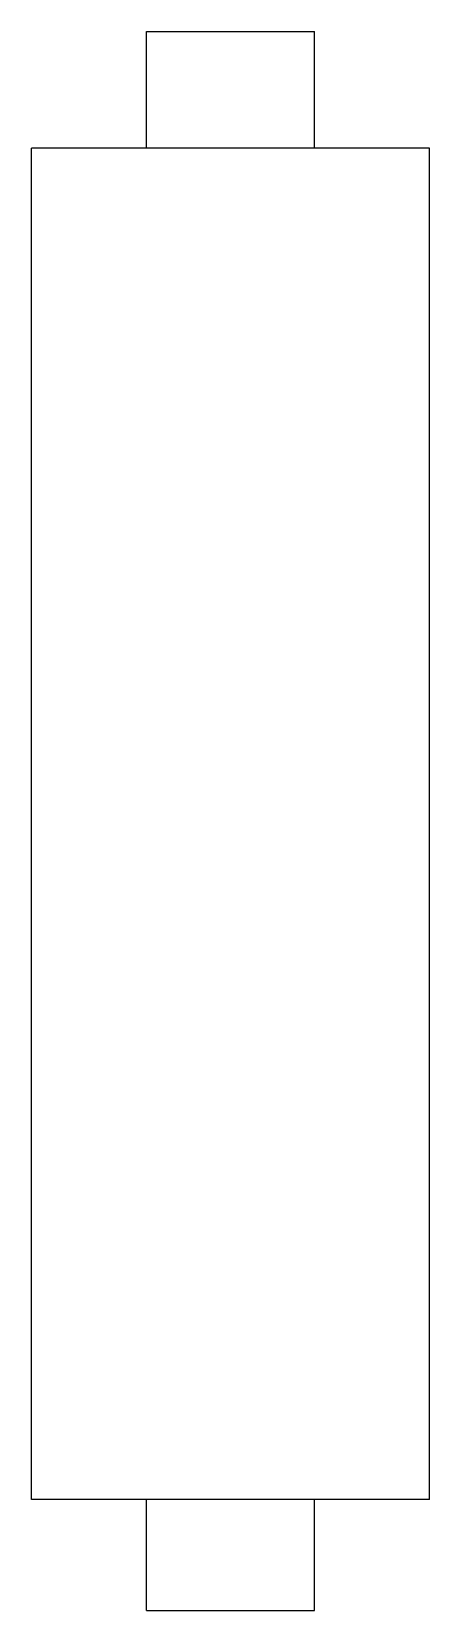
# Model space of a CAD drawing. Header units: metres. Extents: x -14 to 0, y -55.5 to 0.
import ezdxf

# ---------------------------------------------------------------- set-up
doc = ezdxf.new("R2010")
doc.units = ezdxf.units.M

msp = doc.modelspace()

# ---------------------------------------------------------------- linework, layer by layer
for points in [[(-9.95, -4.1), (-9.95, -4.018), (-9.95, -3.936), (-9.95, -3.854), (-9.95, -3.772), (-9.95, -3.69), (-9.95, -3.608), (-9.95, -3.526), (-9.95, -3.444), (-9.95, -3.362), (-9.95, -3.28), (-9.95, -3.198), (-9.95, -3.116), (-9.95, -3.034), (-9.95, -2.952), (-9.95, -2.87), (-9.95, -2.788), (-9.95, -2.706), (-9.95, -2.624), (-9.95, -2.542), (-9.95, -2.46), (-9.95, -2.378), (-9.95, -2.296), (-9.95, -2.214), (-9.95, -2.132), (-9.95, -2.05), (-9.95, -1.968), (-9.95, -1.886), (-9.95, -1.804), (-9.95, -1.722), (-9.95, -1.64), (-9.95, -1.558), (-9.95, -1.476), (-9.95, -1.394), (-9.95, -1.312), (-9.95, -1.23), (-9.95, -1.148), (-9.95, -1.066), (-9.95, -0.984), (-9.95, -0.902), (-9.95, -0.82), (-9.95, -0.738), (-9.95, -0.656), (-9.95, -0.574), (-9.95, -0.492), (-9.95, -0.41), (-9.95, -0.328), (-9.95, -0.246), (-9.95, -0.164), (-9.95, -0.082), (-9.95, 0)], [(-9.95, 0), (-9.929, 0), (-9.909, 0), (-9.888, 0), (-9.85, 0), (-9.789, 0), (-9.728, 0), (-9.667, 0), (-9.574, 0), (-9.475, 0), (-9.377, 0), (-9.269, 0), (-9.138, 0), (-9.007, 0), (-8.877, 0), (-8.727, 0), (-8.571, 0), (-8.414, 0), (-8.255, 0), (-8.08, 0), (-7.906, 0), (-7.731, 0), (-7.551, 0), (-7.368, 0), (-7.184, 0), (-7, 0), (-6.816, 0), (-6.632, 0), (-6.449, 0), (-6.269, 0), (-6.094, 0), (-5.92, 0), (-5.745, 0), (-5.586, 0), (-5.429, 0), (-5.273, 0), (-5.123, 0), (-4.993, 0), (-4.862, 0), (-4.731, 0), (-4.623, 0), (-4.525, 0), (-4.426, 0), (-4.333, 0), (-4.272, 0), (-4.211, 0), (-4.15, 0), (-4.112, 0), (-4.091, 0), (-4.071, 0), (-4.05, 0)], [(-4.05, -4.1), (-4.05, -4.018), (-4.05, -3.936), (-4.05, -3.854), (-4.05, -3.772), (-4.05, -3.69), (-4.05, -3.608), (-4.05, -3.526), (-4.05, -3.444), (-4.05, -3.362), (-4.05, -3.28), (-4.05, -3.198), (-4.05, -3.116), (-4.05, -3.034), (-4.05, -2.952), (-4.05, -2.87), (-4.05, -2.788), (-4.05, -2.706), (-4.05, -2.624), (-4.05, -2.542), (-4.05, -2.46), (-4.05, -2.378), (-4.05, -2.296), (-4.05, -2.214), (-4.05, -2.132), (-4.05, -2.05), (-4.05, -1.968), (-4.05, -1.886), (-4.05, -1.804), (-4.05, -1.722), (-4.05, -1.64), (-4.05, -1.558), (-4.05, -1.476), (-4.05, -1.394), (-4.05, -1.312), (-4.05, -1.23), (-4.05, -1.148), (-4.05, -1.066), (-4.05, -0.984), (-4.05, -0.902), (-4.05, -0.82), (-4.05, -0.738), (-4.05, -0.656), (-4.05, -0.574), (-4.05, -0.492), (-4.05, -0.41), (-4.05, -0.328), (-4.05, -0.246), (-4.05, -0.164), (-4.05, -0.082), (-4.05, 0)], [(-14, -51.6), (-14, -50.65), (-14, -49.7), (-14, -48.75), (-14, -47.8), (-14, -46.85), (-14, -45.9), (-14, -44.95), (-14, -44), (-14, -43.05), (-14, -42.1), (-14, -41.15), (-14, -40.2), (-14, -39.25), (-14, -38.3), (-14, -37.35), (-14, -36.4), (-14, -35.45), (-14, -34.5), (-14, -33.55), (-14, -32.6), (-14, -31.65), (-14, -30.7), (-14, -29.75), (-14, -28.8), (-14, -27.85), (-14, -26.9), (-14, -25.95), (-14, -25), (-14, -24.05), (-14, -23.1), (-14, -22.15), (-14, -21.2), (-14, -20.25), (-14, -19.3), (-14, -18.35), (-14, -17.4), (-14, -16.45), (-14, -15.5), (-14, -14.55), (-14, -13.6), (-14, -12.65), (-14, -11.7), (-14, -10.75), (-14, -9.8), (-14, -8.85), (-14, -7.9), (-14, -6.95), (-14, -6), (-14, -5.05), (-14, -4.1)], [(0, -4.1), (-0.049, -4.1), (-0.098, -4.1), (-0.147, -4.1), (-0.238, -4.1), (-0.383, -4.1), (-0.528, -4.1), (-0.673, -4.1), (-0.893, -4.1), (-1.127, -4.1), (-1.36, -4.1), (-1.616, -4.1), (-1.926, -4.1), (-2.237, -4.1), (-2.547, -4.1), (-2.901, -4.1), (-3.273, -4.1), (-3.644, -4.1), (-4.022, -4.1), (-4.436, -4.1), (-4.851, -4.1), (-5.265, -4.1), (-5.692, -4.1), (-6.128, -4.1), (-6.564, -4.1), (-7, -4.1), (-7.436, -4.1), (-7.872, -4.1), (-8.308, -4.1), (-8.735, -4.1), (-9.149, -4.1), (-9.564, -4.1), (-9.978, -4.1), (-10.356, -4.1), (-10.727, -4.1), (-11.099, -4.1), (-11.453, -4.1), (-11.763, -4.1), (-12.074, -4.1), (-12.384, -4.1), (-12.64, -4.1), (-12.873, -4.1), (-13.107, -4.1), (-13.327, -4.1), (-13.472, -4.1), (-13.617, -4.1), (-13.762, -4.1), (-13.853, -4.1), (-13.902, -4.1), (-13.951, -4.1), (-14, -4.1)], [(0, -51.6), (0, -50.65), (0, -49.7), (0, -48.75), (0, -47.8), (0, -46.85), (0, -45.9), (0, -44.95), (0, -44), (0, -43.05), (0, -42.1), (0, -41.15), (0, -40.2), (0, -39.25), (0, -38.3), (0, -37.35), (0, -36.4), (0, -35.45), (0, -34.5), (0, -33.55), (0, -32.6), (0, -31.65), (0, -30.7), (0, -29.75), (0, -28.8), (0, -27.85), (0, -26.9), (0, -25.95), (0, -25), (0, -24.05), (0, -23.1), (0, -22.15), (0, -21.2), (0, -20.25), (0, -19.3), (0, -18.35), (0, -17.4), (0, -16.45), (0, -15.5), (0, -14.55), (0, -13.6), (0, -12.65), (0, -11.7), (0, -10.75), (0, -9.8), (0, -8.85), (0, -7.9), (0, -6.95), (0, -6), (0, -5.05), (0, -4.1)], [(0, -51.6), (-0.049, -51.6), (-0.098, -51.6), (-0.147, -51.6), (-0.238, -51.6), (-0.383, -51.6), (-0.528, -51.6), (-0.673, -51.6), (-0.893, -51.6), (-1.127, -51.6), (-1.36, -51.6), (-1.616, -51.6), (-1.926, -51.6), (-2.237, -51.6), (-2.547, -51.6), (-2.901, -51.6), (-3.273, -51.6), (-3.644, -51.6), (-4.022, -51.6), (-4.436, -51.6), (-4.851, -51.6), (-5.265, -51.6), (-5.692, -51.6), (-6.128, -51.6), (-6.564, -51.6), (-7, -51.6), (-7.436, -51.6), (-7.872, -51.6), (-8.308, -51.6), (-8.735, -51.6), (-9.149, -51.6), (-9.564, -51.6), (-9.978, -51.6), (-10.356, -51.6), (-10.727, -51.6), (-11.099, -51.6), (-11.453, -51.6), (-11.763, -51.6), (-12.074, -51.6), (-12.384, -51.6), (-12.64, -51.6), (-12.873, -51.6), (-13.107, -51.6), (-13.327, -51.6), (-13.472, -51.6), (-13.617, -51.6), (-13.762, -51.6), (-13.853, -51.6), (-13.902, -51.6), (-13.951, -51.6), (-14, -51.6)], [(-9.95, -55.5), (-9.95, -55.422), (-9.95, -55.344), (-9.95, -55.266), (-9.95, -55.188), (-9.95, -55.11), (-9.95, -55.032), (-9.95, -54.954), (-9.95, -54.876), (-9.95, -54.798), (-9.95, -54.72), (-9.95, -54.642), (-9.95, -54.564), (-9.95, -54.486), (-9.95, -54.408), (-9.95, -54.33), (-9.95, -54.252), (-9.95, -54.174), (-9.95, -54.096), (-9.95, -54.018), (-9.95, -53.94), (-9.95, -53.862), (-9.95, -53.784), (-9.95, -53.706), (-9.95, -53.628), (-9.95, -53.55), (-9.95, -53.472), (-9.95, -53.394), (-9.95, -53.316), (-9.95, -53.238), (-9.95, -53.16), (-9.95, -53.082), (-9.95, -53.004), (-9.95, -52.926), (-9.95, -52.848), (-9.95, -52.77), (-9.95, -52.692), (-9.95, -52.614), (-9.95, -52.536), (-9.95, -52.458), (-9.95, -52.38), (-9.95, -52.302), (-9.95, -52.224), (-9.95, -52.146), (-9.95, -52.068), (-9.95, -51.99), (-9.95, -51.912), (-9.95, -51.834), (-9.95, -51.756), (-9.95, -51.678), (-9.95, -51.6)], [(-4.05, -55.5), (-4.05, -55.422), (-4.05, -55.344), (-4.05, -55.266), (-4.05, -55.188), (-4.05, -55.11), (-4.05, -55.032), (-4.05, -54.954), (-4.05, -54.876), (-4.05, -54.798), (-4.05, -54.72), (-4.05, -54.642), (-4.05, -54.564), (-4.05, -54.486), (-4.05, -54.408), (-4.05, -54.33), (-4.05, -54.252), (-4.05, -54.174), (-4.05, -54.096), (-4.05, -54.018), (-4.05, -53.94), (-4.05, -53.862), (-4.05, -53.784), (-4.05, -53.706), (-4.05, -53.628), (-4.05, -53.55), (-4.05, -53.472), (-4.05, -53.394), (-4.05, -53.316), (-4.05, -53.238), (-4.05, -53.16), (-4.05, -53.082), (-4.05, -53.004), (-4.05, -52.926), (-4.05, -52.848), (-4.05, -52.77), (-4.05, -52.692), (-4.05, -52.614), (-4.05, -52.536), (-4.05, -52.458), (-4.05, -52.38), (-4.05, -52.302), (-4.05, -52.224), (-4.05, -52.146), (-4.05, -52.068), (-4.05, -51.99), (-4.05, -51.912), (-4.05, -51.834), (-4.05, -51.756), (-4.05, -51.678), (-4.05, -51.6)], [(-9.95, -55.5), (-9.929, -55.5), (-9.909, -55.5), (-9.888, -55.5), (-9.85, -55.5), (-9.789, -55.5), (-9.728, -55.5), (-9.667, -55.5), (-9.574, -55.5), (-9.475, -55.5), (-9.377, -55.5), (-9.269, -55.5), (-9.138, -55.5), (-9.007, -55.5), (-8.877, -55.5), (-8.727, -55.5), (-8.571, -55.5), (-8.414, -55.5), (-8.255, -55.5), (-8.08, -55.5), (-7.906, -55.5), (-7.731, -55.5), (-7.551, -55.5), (-7.368, -55.5), (-7.184, -55.5), (-7, -55.5), (-6.816, -55.5), (-6.632, -55.5), (-6.449, -55.5), (-6.269, -55.5), (-6.094, -55.5), (-5.92, -55.5), (-5.745, -55.5), (-5.586, -55.5), (-5.429, -55.5), (-5.273, -55.5), (-5.123, -55.5), (-4.993, -55.5), (-4.862, -55.5), (-4.731, -55.5), (-4.623, -55.5), (-4.525, -55.5), (-4.426, -55.5), (-4.333, -55.5), (-4.272, -55.5), (-4.211, -55.5), (-4.15, -55.5), (-4.112, -55.5), (-4.091, -55.5), (-4.071, -55.5), (-4.05, -55.5)]]:
    msp.add_lwpolyline(points)

doc.saveas('drawing.dxf')
